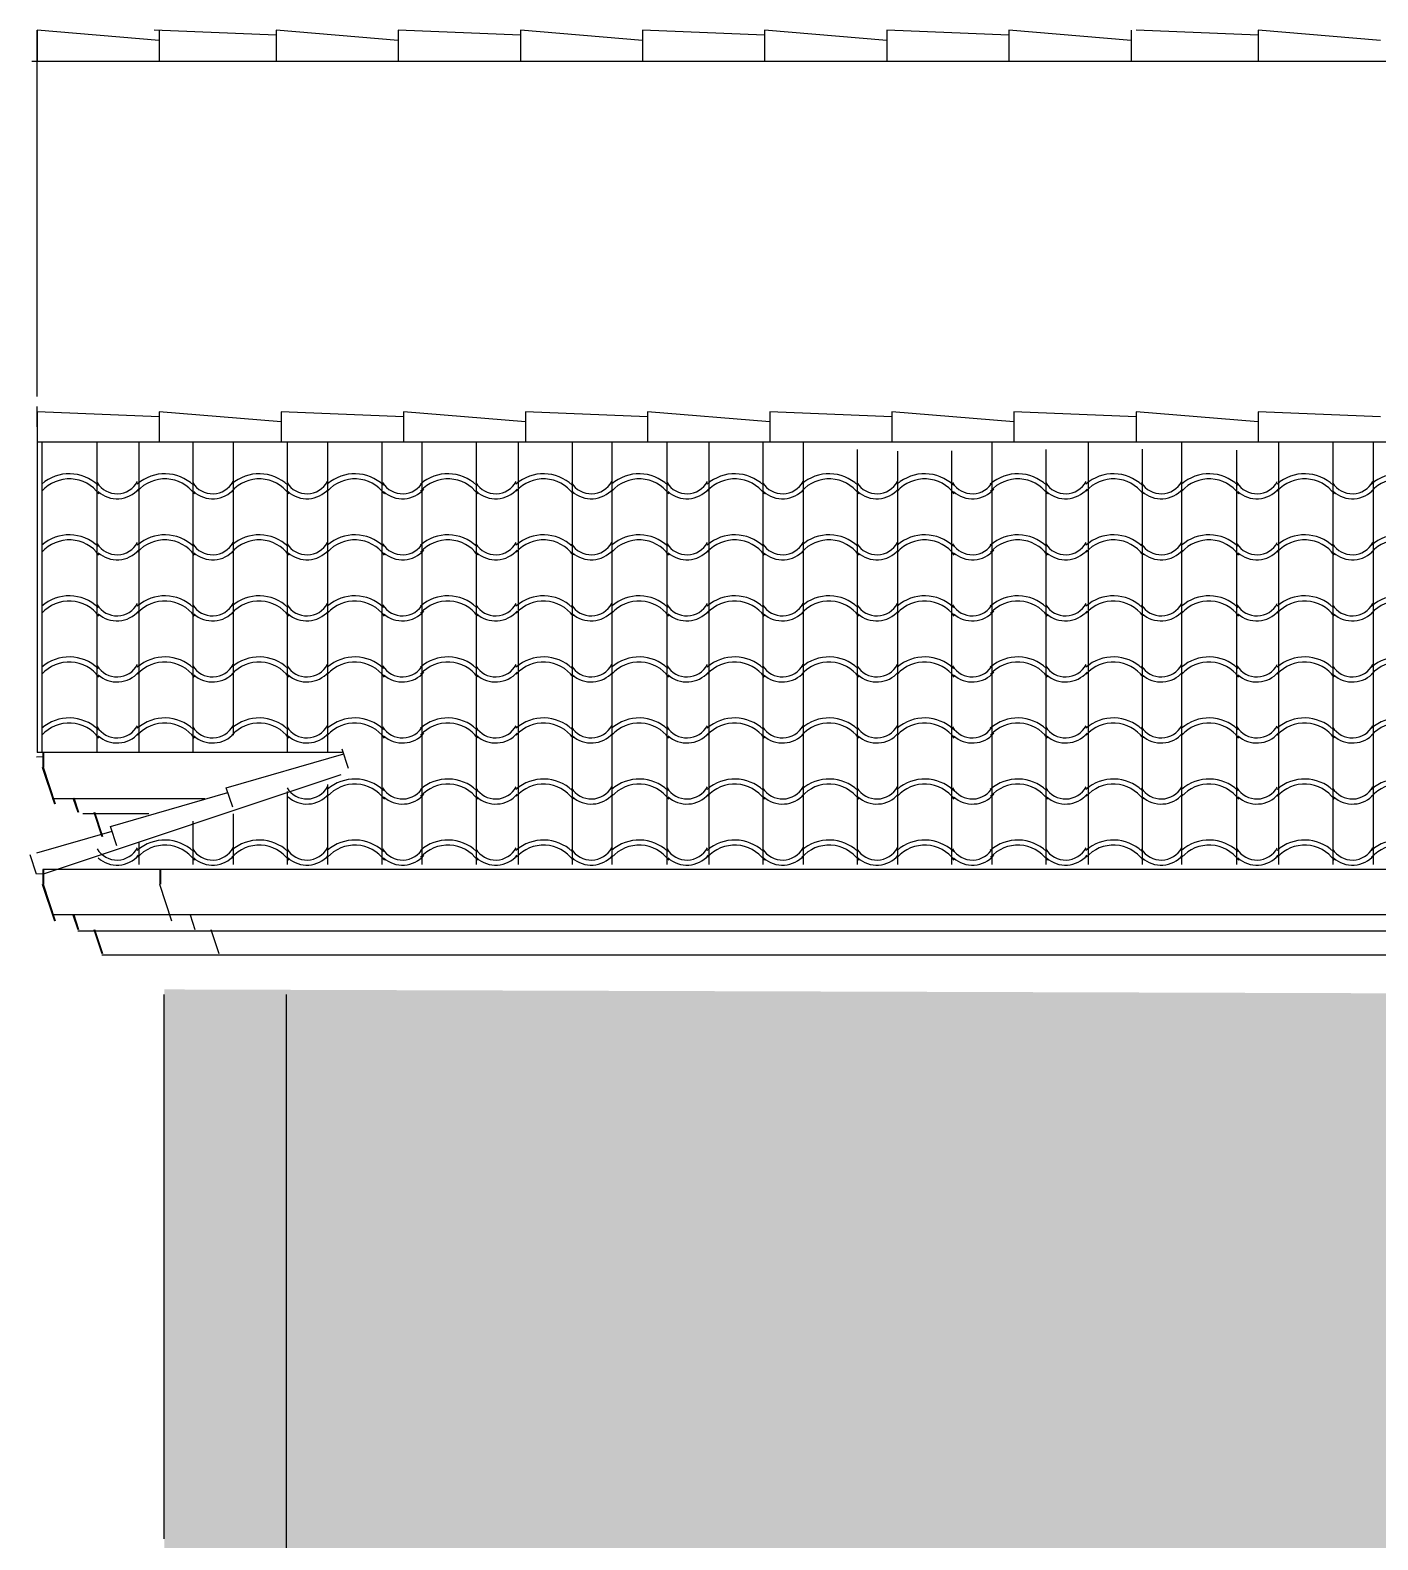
# Model space of a CAD drawing. Extents: x -92740 to -63661, y -15771 to -4391.
# Drawn here: x -86716 to -86517.4, y -9743.1 to -9520.6 of the extents above; entities that cross this region are included whole.
import ezdxf

# ---------------------------------------------------------------- set-up
doc = ezdxf.new("R2010")
doc.units = 0
doc.header["$MEASUREMENT"] = 0
for name, color, linetype in [('ELEVATIONS', 7, 'Continuous'), ('ROOFTILE', 7, 'Continuous'), ('STUCCO', 4, 'Continuous')]:
    doc.layers.add(name, color=color, linetype=linetype)

msp = doc.modelspace()

# ---------------------------------------------------------------- hatches: boundary and pattern name
at = {"layer": 'STUCCO', "linetype": 'Continuous', "ltscale": 18}
h = msp.add_hatch(dxfattribs=at)
h.set_pattern_fill('cement', color=9, scale=1.5625, style=0, pattern_type=2)
h.set_pattern_definition([(20, (0, 0), (-2.1376259, 5.8730789), [-6.09375015, 0.15625]), (55, (0, 0), (-5.11970028, 3.58485273), [-6.09375015, 0.15625]), (80, (0, 0), (-6.15504846, 1.0853011), [-6.09375015, 0.15625])])
h.paths.add_polyline_path([(-86696.25, -9662), (-86696.25, -10121), (-85742.25, -10121), (-85742.25, -9665)], flags=0)

# ---------------------------------------------------------------- linework, layer by layer
at = {"layer": 'ELEVATIONS', "color": 9, "linetype": 'Continuous', "ltscale": 18}
for p, q in [((-86715, -9574.58), (-86715, -9520.58)), ((-86697, -9522.08), (-86715, -9520.58)), ((-86715, -9520.58), (-86715, -9525.08)), ((-86679.75, -9521.33), (-86697.75, -9520.58)), ((-86697, -9520.58), (-86697, -9525.08)), ((-86661.75, -9522.08), (-86679.75, -9520.58)), ((-86679.75, -9520.58), (-86679.75, -9525.08)), ((-86643.75, -9521.33), (-86661.75, -9520.58)), ((-86661.75, -9520.58), (-86661.75, -9525.08)), ((-86625.75, -9522.08), (-86643.75, -9520.58)), ((-86643.75, -9520.58), (-86643.75, -9525.08)), ((-86607.75, -9521.33), (-86625.75, -9520.58)), ((-86625.75, -9520.58), (-86625.75, -9525.08)), ((-86589.75, -9522.08), (-86607.75, -9520.58)), ((-86607.75, -9520.58), (-86607.75, -9525.08)), ((-86571.75, -9521.33), (-86589.75, -9520.58)), ((-86589.75, -9520.58), (-86589.75, -9525.08)), ((-86553.75, -9522.08), (-86571.75, -9520.58)), ((-86571.75, -9520.58), (-86571.75, -9525.08)), ((-86553.75, -9520.58), (-86553.75, -9525.08)), ((-86535, -9521.33), (-86553, -9520.58)), ((-86517, -9522.08), (-86535, -9520.58)), ((-86535, -9520.58), (-86535, -9525.08)), ((-86345.25, -9525.19), (-86715.75, -9525.19))]:
    msp.add_line(p, q, dxfattribs=at)
at = {"layer": 'ELEVATIONS', "color": 1, "linetype": 'Continuous', "ltscale": 18}
for p, q in [((-86715, -9579.08), (-86715, -9576.08)), ((-86697, -9577.58), (-86715, -9576.83)), ((-86715, -9576.83), (-86715, -9581.33)), ((-86679, -9578.33), (-86697, -9576.83)), ((-86697, -9576.83), (-86697, -9581.33)), ((-86661, -9577.58), (-86679, -9576.83)), ((-86679, -9576.83), (-86679, -9581.33)), ((-86643, -9578.33), (-86661, -9576.83)), ((-86661, -9576.83), (-86661, -9581.33)), ((-86625, -9577.58), (-86643, -9576.83)), ((-86643, -9576.83), (-86643, -9581.33)), ((-86607, -9578.33), (-86625, -9576.83)), ((-86625, -9576.83), (-86625, -9581.33)), ((-86589, -9577.58), (-86607, -9576.83)), ((-86607, -9576.83), (-86607, -9581.33)), ((-86571, -9578.33), (-86589, -9576.83)), ((-86589, -9576.83), (-86589, -9581.33)), ((-86553, -9577.58), (-86571, -9576.83)), ((-86571, -9576.83), (-86571, -9581.33)), ((-86535, -9578.33), (-86553, -9576.83)), ((-86553, -9576.83), (-86553, -9581.33)), ((-86517, -9577.58), (-86535, -9576.83)), ((-86535, -9576.83), (-86535, -9581.33)), ((-86505, -9581.33), (-86715, -9581.33)), ((-86715, -9581.33), (-86715, -9627.08)), ((-86714.12, -9627.73), (-86715.06, -9627.75)), ((-86670, -9627.08), (-86715, -9627.08)), ((-86714.15, -9627.08), (-86714.15, -9629.23)), ((-86714.15, -9627.75), (-86714.15, -9629.23)), ((-86714.15, -9627.75), (-86714.15, -9629.23)), ((-86714.05, -9627.08), (-86714.05, -9629.23)), ((-86714.05, -9627.08), (-86714.05, -9629.23)), ((-86687.1, -9632.27), (-86669.79, -9627.29)), ((-86669.08, -9629.42), (-86670.03, -9626.58)), ((-86714.22, -9629.23), (-86712.41, -9634.66)), ((-86714.12, -9629.23), (-86712.31, -9634.66)), ((-86714.18, -9645), (-86670.15, -9630.32)), ((-86686.16, -9635.11), (-86687.1, -9632.27)), ((-86712.75, -9633.83), (-86690.25, -9633.83)), ((-86709.7, -9633.76), (-86708.99, -9635.89)), ((-86709.6, -9633.76), (-86708.89, -9635.89)), ((-86704.18, -9637.96), (-86686.87, -9632.98)), ((-86708.25, -9636.08), (-86698.5, -9636.08)), ((-86706.62, -9635.89), (-86705.43, -9639.45)), ((-86706.52, -9635.89), (-86705.33, -9639.45)), ((-86715.04, -9641.87), (-86703.94, -9638.67)), ((-86703.23, -9640.81), (-86704.18, -9637.96)), ((-86715.06, -9645), (-86716.01, -9642.15)), ((-86714.12, -9644.98), (-86715.06, -9645)), ((-86714.15, -9644.33), (-86714.15, -9646.48)), ((-85725.75, -9644.33), (-86714.15, -9644.33)), ((-86714.15, -9645), (-86714.15, -9646.48)), ((-86714.15, -9645), (-86714.15, -9646.48)), ((-86714.05, -9644.33), (-86714.05, -9646.48)), ((-86714.05, -9644.33), (-86714.05, -9646.48)), ((-86696.9, -9644.33), (-86696.9, -9646.48)), ((-86696.9, -9645), (-86696.9, -9646.48)), ((-86696.8, -9644.33), (-86696.8, -9646.48)), ((-86714.22, -9646.48), (-86712.41, -9651.91)), ((-86714.12, -9646.48), (-86712.31, -9651.91)), ((-86696.97, -9646.48), (-86695.16, -9651.91)), ((-85727.59, -9651.01), (-86712.71, -9651.01)), ((-86709.7, -9651.01), (-86708.99, -9653.14)), ((-86709.6, -9651.01), (-86708.89, -9653.14)), ((-86692.45, -9651.01), (-86691.74, -9653.14)), ((-85731.01, -9653.4), (-86708.99, -9653.4)), ((-86706.62, -9653.14), (-86705.43, -9656.7)), ((-86706.52, -9653.14), (-86705.33, -9656.7)), ((-86689.37, -9653.14), (-86688.18, -9656.7)), ((-85734.57, -9656.96), (-86705.43, -9656.96)), ((-86696.32, -9662.75), (-86696.32, -9743)), ((-86678.28, -9662.75), (-86678.28, -10122.78))]:
    msp.add_line(p, q, dxfattribs=at)
at = {"layer": 'ROOFTILE', "color": 7, "linetype": 'Continuous', "ltscale": 18}
for p, q in [((-86714.25, -9627.08), (-86714.25, -9581.33)), ((-86706.14, -9627.08), (-86706.14, -9581.33)), ((-86699.94, -9627.08), (-86699.94, -9581.33)), ((-86691.97, -9627.08), (-86691.97, -9581.33)), ((-86686.03, -9624.52), (-86686.03, -9581.33)), ((-86678.06, -9627.08), (-86678.06, -9581.33)), ((-86672.12, -9627.08), (-86672.12, -9581.33)), ((-86664.15, -9643.58), (-86664.15, -9581.33)), ((-86658.21, -9643.58), (-86658.21, -9581.33)), ((-86650.24, -9643.58), (-86650.24, -9581.33)), ((-86644.04, -9643.58), (-86644.04, -9581.33)), ((-86636.07, -9643.58), (-86636.07, -9581.33)), ((-86630.25, -9643.58), (-86630.25, -9581.33)), ((-86622.14, -9643.58), (-86622.14, -9581.33)), ((-86615.94, -9643.58), (-86615.94, -9581.33)), ((-86607.97, -9643.58), (-86607.97, -9581.33)), ((-86602.03, -9643.58), (-86602.03, -9581.33)), ((-86594.06, -9643.58), (-86594.06, -9582.41)), ((-86588.12, -9643.58), (-86588.12, -9582.66)), ((-86580.15, -9643.58), (-86580.15, -9582.58)), ((-86574.21, -9643.58), (-86574.21, -9581.33)), ((-86566.24, -9643.58), (-86566.24, -9582.41)), ((-86560.04, -9643.58), (-86560.04, -9581.33)), ((-86552.07, -9643.58), (-86552.07, -9582.33)), ((-86546.25, -9643.58), (-86546.25, -9581.33)), ((-86538.14, -9643.58), (-86538.14, -9582.5)), ((-86531.94, -9643.58), (-86531.94, -9581.33)), ((-86523.97, -9643.58), (-86523.97, -9581.33)), ((-86518.03, -9643.58), (-86518.03, -9581.33)), ((-86672.12, -9643.58), (-86672.12, -9631.8)), ((-86678.06, -9643.58), (-86678.06, -9632.84)), ((-86686.03, -9643.58), (-86686.03, -9636.13)), ((-86691.97, -9643.58), (-86691.97, -9637.19)), ((-86699.94, -9643.58), (-86699.94, -9640.22))]:
    msp.add_line(p, q, dxfattribs=at)
for centre, radius, start, end in [((-86710.25, -9592.14), 6.16, 46.5154, 131.1465), ((-86710.25, -9592.14), 5.41, 36.0644, 138.0128), ((-86703.21, -9585.48), 3.44, 211.6504, 331.6052), ((-86696.17, -9592.14), 6.16, 46.5154, 131.1465), ((-86696.17, -9592.14), 5.41, 36.0644, 138.0128), ((-86689.12, -9585.48), 3.44, 211.6504, 331.6052), ((-86682.26, -9592.14), 6.16, 46.5154, 131.1465), ((-86682.26, -9592.14), 5.41, 36.0644, 138.0128), ((-86675.22, -9585.48), 3.44, 211.6504, 331.6052), ((-86668.17, -9592.14), 6.16, 46.5154, 131.1465), ((-86668.17, -9592.14), 5.41, 36.0644, 138.0128), ((-86661.13, -9585.48), 3.44, 211.6504, 331.6052), ((-86654.44, -9592.14), 6.16, 46.5154, 131.1465), ((-86654.44, -9592.14), 5.41, 36.0644, 138.0128), ((-86647.4, -9585.48), 3.44, 211.6504, 331.6052), ((-86640.35, -9592.14), 6.16, 46.5154, 131.1465), ((-86640.35, -9592.14), 5.41, 36.0644, 138.0128), ((-86633.31, -9585.48), 3.44, 211.6504, 331.6052), ((-86626.25, -9592.14), 6.16, 46.5154, 131.1465), ((-86626.25, -9592.14), 5.41, 36.0644, 138.0128), ((-86619.21, -9585.48), 3.44, 211.6504, 331.6052), ((-86612.17, -9592.14), 6.16, 46.5154, 131.1465), ((-86612.17, -9592.14), 5.41, 36.0644, 138.0128), ((-86605.12, -9585.48), 3.44, 211.6504, 331.6052), ((-86598.26, -9592.14), 6.16, 46.5154, 131.1465), ((-86598.26, -9592.14), 5.41, 36.0644, 138.0128), ((-86591.22, -9585.48), 3.44, 211.6504, 331.6052), ((-86584.17, -9592.14), 6.16, 46.5154, 131.1465), ((-86584.17, -9592.14), 5.41, 36.0644, 138.0128), ((-86577.13, -9585.48), 3.44, 211.6504, 331.6052), ((-86570.44, -9592.14), 6.16, 46.5154, 131.1465), ((-86570.44, -9592.14), 5.41, 36.0644, 138.0128), ((-86563.4, -9585.48), 3.44, 211.6504, 331.6052), ((-86556.35, -9592.14), 6.16, 46.5154, 131.1465), ((-86556.35, -9592.14), 5.41, 36.0644, 138.0128), ((-86549.31, -9585.48), 3.44, 211.6504, 331.6052), ((-86542.25, -9592.14), 6.16, 46.5154, 131.1465), ((-86542.25, -9592.14), 5.41, 36.0644, 138.0128), ((-86535.21, -9585.48), 3.44, 211.6504, 331.6052), ((-86528.17, -9592.14), 6.16, 46.5154, 131.1465), ((-86528.17, -9592.14), 5.41, 36.0644, 138.0128), ((-86521.12, -9585.48), 3.44, 211.6504, 331.6052), ((-86514.26, -9592.14), 6.16, 46.5154, 131.1465), ((-86514.26, -9592.14), 5.41, 36.0644, 138.0128), ((-86703.21, -9585.48), 4.19, 228.3381, 319.0707), ((-86689.12, -9585.48), 4.19, 228.3381, 319.0707), ((-86675.22, -9585.48), 4.19, 228.3381, 319.0707), ((-86661.13, -9585.48), 4.19, 228.3381, 319.0707), ((-86647.4, -9585.48), 4.19, 228.3381, 319.0707), ((-86633.31, -9585.48), 4.19, 228.3381, 319.0707), ((-86619.21, -9585.48), 4.19, 228.3381, 319.0707), ((-86605.12, -9585.48), 4.19, 228.3381, 319.0707), ((-86591.22, -9585.48), 4.19, 228.3381, 319.0707), ((-86577.13, -9585.48), 4.19, 228.3381, 319.0707), ((-86563.4, -9585.48), 4.19, 228.3381, 319.0707), ((-86549.31, -9585.48), 4.19, 228.3381, 319.0707), ((-86535.21, -9585.48), 4.19, 228.3381, 319.0707), ((-86521.12, -9585.48), 4.19, 228.3381, 319.0707), ((-86710.25, -9601.14), 6.16, 46.5154, 131.1465), ((-86710.25, -9601.14), 5.41, 36.0644, 138.0128), ((-86703.21, -9594.48), 3.44, 211.6504, 331.6052), ((-86696.17, -9601.14), 6.16, 46.5154, 131.1465), ((-86696.17, -9601.14), 5.41, 36.0644, 138.0128), ((-86689.12, -9594.48), 3.44, 211.6504, 331.6052), ((-86682.26, -9601.14), 6.16, 46.5154, 131.1465), ((-86682.26, -9601.14), 5.41, 36.0644, 138.0128), ((-86675.22, -9594.48), 3.44, 211.6504, 331.6052), ((-86668.17, -9601.14), 6.16, 46.5154, 131.1465), ((-86668.17, -9601.14), 5.41, 36.0644, 138.0128), ((-86661.13, -9594.48), 3.44, 211.6504, 331.6052), ((-86654.44, -9601.14), 6.16, 46.5154, 131.1465), ((-86654.44, -9601.14), 5.41, 36.0644, 138.0128), ((-86647.4, -9594.48), 3.44, 211.6504, 331.6052), ((-86640.35, -9601.14), 6.16, 46.5154, 131.1465), ((-86640.35, -9601.14), 5.41, 36.0644, 138.0128), ((-86633.31, -9594.48), 3.44, 211.6504, 331.6052), ((-86626.25, -9601.14), 6.16, 46.5154, 131.1465), ((-86626.25, -9601.14), 5.41, 36.0644, 138.0128), ((-86619.21, -9594.48), 3.44, 211.6504, 331.6052), ((-86612.17, -9601.14), 6.16, 46.5154, 131.1465), ((-86612.17, -9601.14), 5.41, 36.0644, 138.0128), ((-86605.12, -9594.48), 3.44, 211.6504, 331.6052), ((-86598.26, -9601.14), 6.16, 46.5154, 131.1465), ((-86598.26, -9601.14), 5.41, 36.0644, 138.0128), ((-86591.22, -9594.48), 3.44, 211.6504, 331.6052), ((-86584.17, -9601.14), 6.16, 46.5154, 131.1465), ((-86584.17, -9601.14), 5.41, 36.0644, 138.0128), ((-86577.13, -9594.48), 3.44, 211.6504, 331.6052), ((-86570.44, -9601.14), 6.16, 46.5154, 131.1465), ((-86570.44, -9601.14), 5.41, 36.0644, 138.0128), ((-86563.4, -9594.48), 3.44, 211.6504, 331.6052), ((-86556.35, -9601.14), 6.16, 46.5154, 131.1465), ((-86556.35, -9601.14), 5.41, 36.0644, 138.0128), ((-86549.31, -9594.48), 3.44, 211.6504, 331.6052), ((-86542.25, -9601.14), 6.16, 46.5154, 131.1465), ((-86542.25, -9601.14), 5.41, 36.0644, 138.0128), ((-86535.21, -9594.48), 3.44, 211.6504, 331.6052), ((-86528.17, -9601.14), 6.16, 46.5154, 131.1465), ((-86528.17, -9601.14), 5.41, 36.0644, 138.0128), ((-86521.12, -9594.48), 3.44, 211.6504, 331.6052), ((-86514.26, -9601.14), 6.16, 46.5154, 131.1465), ((-86514.26, -9601.14), 5.41, 36.0644, 138.0128), ((-86703.21, -9594.48), 4.19, 228.3381, 319.0707), ((-86689.12, -9594.48), 4.19, 228.3381, 319.0707), ((-86675.22, -9594.48), 4.19, 228.3381, 319.0707), ((-86661.13, -9594.48), 4.19, 228.3381, 319.0707), ((-86647.4, -9594.48), 4.19, 228.3381, 319.0707), ((-86633.31, -9594.48), 4.19, 228.3381, 319.0707), ((-86619.21, -9594.48), 4.19, 228.3381, 319.0707), ((-86605.12, -9594.48), 4.19, 228.3381, 319.0707), ((-86591.22, -9594.48), 4.19, 228.3381, 319.0707), ((-86577.13, -9594.48), 4.19, 228.3381, 319.0707), ((-86563.4, -9594.48), 4.19, 228.3381, 319.0707), ((-86549.31, -9594.48), 4.19, 228.3381, 319.0707), ((-86535.21, -9594.48), 4.19, 228.3381, 319.0707), ((-86521.12, -9594.48), 4.19, 228.3381, 319.0707), ((-86710.25, -9610.14), 6.16, 46.5154, 131.1465), ((-86710.25, -9610.14), 5.41, 36.0644, 138.0128), ((-86703.21, -9603.48), 3.44, 211.6504, 331.6052), ((-86696.17, -9610.14), 6.16, 46.5154, 131.1465), ((-86696.17, -9610.14), 5.41, 36.0644, 138.0128), ((-86689.12, -9603.48), 3.44, 211.6504, 331.6052), ((-86682.26, -9610.14), 6.16, 46.5154, 131.1465), ((-86682.26, -9610.14), 5.41, 36.0644, 138.0128), ((-86675.22, -9603.48), 3.44, 211.6504, 331.6052), ((-86668.17, -9610.14), 6.16, 46.5154, 131.1465), ((-86668.17, -9610.14), 5.41, 36.0644, 138.0128), ((-86661.13, -9603.48), 3.44, 211.6504, 331.6052), ((-86654.44, -9610.14), 6.16, 46.5154, 131.1465), ((-86654.44, -9610.14), 5.41, 36.0644, 138.0128), ((-86647.4, -9603.48), 3.44, 211.6504, 331.6052), ((-86640.35, -9610.14), 6.16, 46.5154, 131.1465), ((-86640.35, -9610.14), 5.41, 36.0644, 138.0128), ((-86633.31, -9603.48), 3.44, 211.6504, 331.6052), ((-86626.25, -9610.14), 6.16, 46.5154, 131.1465), ((-86626.25, -9610.14), 5.41, 36.0644, 138.0128), ((-86619.21, -9603.48), 3.44, 211.6504, 331.6052), ((-86612.17, -9610.14), 6.16, 46.5154, 131.1465), ((-86612.17, -9610.14), 5.41, 36.0644, 138.0128), ((-86605.12, -9603.48), 3.44, 211.6504, 331.6052), ((-86598.26, -9610.14), 6.16, 46.5154, 131.1465), ((-86598.26, -9610.14), 5.41, 36.0644, 138.0128), ((-86591.22, -9603.48), 3.44, 211.6504, 331.6052), ((-86584.17, -9610.14), 6.16, 46.5154, 131.1465), ((-86584.17, -9610.14), 5.41, 36.0644, 138.0128), ((-86577.13, -9603.48), 3.44, 211.6504, 331.6052), ((-86570.44, -9610.14), 6.16, 46.5154, 131.1465), ((-86570.44, -9610.14), 5.41, 36.0644, 138.0128), ((-86563.4, -9603.48), 3.44, 211.6504, 331.6052), ((-86556.35, -9610.14), 6.16, 46.5154, 131.1465), ((-86556.35, -9610.14), 5.41, 36.0644, 138.0128), ((-86549.31, -9603.48), 3.44, 211.6504, 331.6052), ((-86542.25, -9610.14), 6.16, 46.5154, 131.1465), ((-86542.25, -9610.14), 5.41, 36.0644, 138.0128), ((-86535.21, -9603.48), 3.44, 211.6504, 331.6052), ((-86528.17, -9610.14), 6.16, 46.5154, 131.1465), ((-86528.17, -9610.14), 5.41, 36.0644, 138.0128), ((-86521.12, -9603.48), 3.44, 211.6504, 331.6052), ((-86514.26, -9610.14), 6.16, 46.5154, 131.1465), ((-86514.26, -9610.14), 5.41, 36.0644, 138.0128), ((-86703.21, -9603.48), 4.19, 228.3381, 319.0707), ((-86689.12, -9603.48), 4.19, 228.3381, 319.0707), ((-86675.22, -9603.48), 4.19, 228.3381, 319.0707), ((-86661.13, -9603.48), 4.19, 228.3381, 319.0707), ((-86647.4, -9603.48), 4.19, 228.3381, 319.0707), ((-86633.31, -9603.48), 4.19, 228.3381, 319.0707), ((-86619.21, -9603.48), 4.19, 228.3381, 319.0707), ((-86605.12, -9603.48), 4.19, 228.3381, 319.0707), ((-86591.22, -9603.48), 4.19, 228.3381, 319.0707), ((-86577.13, -9603.48), 4.19, 228.3381, 319.0707), ((-86563.4, -9603.48), 4.19, 228.3381, 319.0707), ((-86549.31, -9603.48), 4.19, 228.3381, 319.0707), ((-86535.21, -9603.48), 4.19, 228.3381, 319.0707), ((-86521.12, -9603.48), 4.19, 228.3381, 319.0707), ((-86710.25, -9619.14), 6.16, 46.5154, 131.1465), ((-86710.25, -9619.14), 5.41, 36.0644, 138.0128), ((-86703.21, -9612.48), 3.44, 211.6504, 331.6052), ((-86696.17, -9619.14), 6.16, 46.5154, 131.1465), ((-86696.17, -9619.14), 5.41, 36.0644, 138.0128), ((-86689.12, -9612.48), 3.44, 211.6504, 331.6052), ((-86682.26, -9619.14), 6.16, 46.5154, 131.1465), ((-86682.26, -9619.14), 5.41, 36.0644, 138.0128), ((-86675.22, -9612.48), 3.44, 211.6504, 331.6052), ((-86668.17, -9619.14), 6.16, 46.5154, 131.1465), ((-86668.17, -9619.14), 5.41, 36.0644, 138.0128), ((-86661.13, -9612.48), 3.44, 211.6504, 331.6052), ((-86654.44, -9619.14), 6.16, 46.5154, 131.1465), ((-86654.44, -9619.14), 5.41, 36.0644, 138.0128), ((-86647.4, -9612.48), 3.44, 211.6504, 331.6052), ((-86640.35, -9619.14), 6.16, 46.5154, 131.1465), ((-86640.35, -9619.14), 5.41, 36.0644, 138.0128), ((-86633.31, -9612.48), 3.44, 211.6504, 331.6052), ((-86626.25, -9619.14), 6.16, 46.5154, 131.1465), ((-86626.25, -9619.14), 5.41, 36.0644, 138.0128), ((-86619.21, -9612.48), 3.44, 211.6504, 331.6052), ((-86612.17, -9619.14), 6.16, 46.5154, 131.1465), ((-86612.17, -9619.14), 5.41, 36.0644, 138.0128), ((-86605.12, -9612.48), 3.44, 211.6504, 331.6052), ((-86598.26, -9619.14), 6.16, 46.5154, 131.1465), ((-86598.26, -9619.14), 5.41, 36.0644, 138.0128), ((-86591.22, -9612.48), 3.44, 211.6504, 331.6052), ((-86584.17, -9619.14), 6.16, 46.5154, 131.1465), ((-86584.17, -9619.14), 5.41, 36.0644, 138.0128), ((-86577.13, -9612.48), 3.44, 211.6504, 331.6052), ((-86570.44, -9619.14), 6.16, 46.5154, 131.1465), ((-86570.44, -9619.14), 5.41, 36.0644, 138.0128), ((-86563.4, -9612.48), 3.44, 211.6504, 331.6052), ((-86556.35, -9619.14), 6.16, 46.5154, 131.1465), ((-86556.35, -9619.14), 5.41, 36.0644, 138.0128), ((-86549.31, -9612.48), 3.44, 211.6504, 331.6052), ((-86542.25, -9619.14), 6.16, 46.5154, 131.1465), ((-86542.25, -9619.14), 5.41, 36.0644, 138.0128), ((-86535.21, -9612.48), 3.44, 211.6504, 331.6052), ((-86528.17, -9619.14), 6.16, 46.5154, 131.1465), ((-86528.17, -9619.14), 5.41, 36.0644, 138.0128), ((-86521.12, -9612.48), 3.44, 211.6504, 331.6052), ((-86514.26, -9619.14), 6.16, 46.5154, 131.1465), ((-86514.26, -9619.14), 5.41, 36.0644, 138.0128), ((-86703.21, -9612.48), 4.19, 228.3381, 319.0707), ((-86689.12, -9612.48), 4.19, 228.3381, 319.0707), ((-86675.22, -9612.48), 4.19, 228.3381, 319.0707), ((-86661.13, -9612.48), 4.19, 228.3381, 319.0707), ((-86647.4, -9612.48), 4.19, 228.3381, 319.0707), ((-86633.31, -9612.48), 4.19, 228.3381, 319.0707), ((-86619.21, -9612.48), 4.19, 228.3381, 319.0707), ((-86605.12, -9612.48), 4.19, 228.3381, 319.0707), ((-86591.22, -9612.48), 4.19, 228.3381, 319.0707), ((-86577.13, -9612.48), 4.19, 228.3381, 319.0707), ((-86563.4, -9612.48), 4.19, 228.3381, 319.0707), ((-86549.31, -9612.48), 4.19, 228.3381, 319.0707), ((-86535.21, -9612.48), 4.19, 228.3381, 319.0707), ((-86521.12, -9612.48), 4.19, 228.3381, 319.0707), ((-86710.25, -9628.14), 6.16, 46.5154, 131.1465), ((-86710.25, -9628.14), 5.41, 36.0644, 138.0128), ((-86703.21, -9621.48), 3.44, 211.6504, 331.6052), ((-86696.17, -9628.14), 6.16, 46.5154, 131.1465), ((-86696.17, -9628.14), 5.41, 36.0644, 138.0128), ((-86689.12, -9621.48), 3.44, 211.6504, 331.6052), ((-86682.26, -9628.14), 6.16, 46.5154, 131.1465), ((-86682.26, -9628.14), 5.41, 36.0644, 138.0128), ((-86675.22, -9621.48), 3.44, 211.6504, 331.6052), ((-86668.17, -9628.14), 6.16, 46.5154, 131.1465), ((-86668.17, -9628.14), 5.41, 36.0644, 138.0128), ((-86661.13, -9621.48), 3.44, 211.6504, 331.6052), ((-86654.44, -9628.14), 6.16, 46.5154, 131.1465), ((-86654.44, -9628.14), 5.41, 36.0644, 138.0128), ((-86647.4, -9621.48), 3.44, 211.6504, 331.6052), ((-86640.35, -9628.14), 6.16, 46.5154, 131.1465), ((-86640.35, -9628.14), 5.41, 36.0644, 138.0128), ((-86633.31, -9621.48), 3.44, 211.6504, 331.6052), ((-86626.25, -9628.14), 6.16, 46.5154, 131.1465), ((-86626.25, -9628.14), 5.41, 36.0644, 138.0128), ((-86619.21, -9621.48), 3.44, 211.6504, 331.6052), ((-86612.17, -9628.14), 6.16, 46.5154, 131.1465), ((-86612.17, -9628.14), 5.41, 36.0644, 138.0128), ((-86605.12, -9621.48), 3.44, 211.6504, 331.6052), ((-86598.26, -9628.14), 6.16, 46.5154, 131.1465), ((-86598.26, -9628.14), 5.41, 36.0644, 138.0128), ((-86591.22, -9621.48), 3.44, 211.6504, 331.6052), ((-86584.17, -9628.14), 6.16, 46.5154, 131.1465), ((-86584.17, -9628.14), 5.41, 36.0644, 138.0128), ((-86577.13, -9621.48), 3.44, 211.6504, 331.6052), ((-86570.44, -9628.14), 6.16, 46.5154, 131.1465), ((-86570.44, -9628.14), 5.41, 36.0644, 138.0128), ((-86563.4, -9621.48), 3.44, 211.6504, 331.6052), ((-86556.35, -9628.14), 6.16, 46.5154, 131.1465), ((-86556.35, -9628.14), 5.41, 36.0644, 138.0128), ((-86549.31, -9621.48), 3.44, 211.6504, 331.6052), ((-86542.25, -9628.14), 6.16, 46.5154, 131.1465), ((-86542.25, -9628.14), 5.41, 36.0644, 138.0128), ((-86535.21, -9621.48), 3.44, 211.6504, 331.6052), ((-86528.17, -9628.14), 6.16, 46.5154, 131.1465), ((-86528.17, -9628.14), 5.41, 36.0644, 138.0128), ((-86521.12, -9621.48), 3.44, 211.6504, 331.6052), ((-86514.26, -9628.14), 6.16, 46.5154, 131.1465), ((-86514.26, -9628.14), 5.41, 36.0644, 138.0128), ((-86703.21, -9621.48), 4.19, 228.3381, 319.0707), ((-86689.12, -9621.48), 4.19, 228.3381, 319.0707), ((-86675.22, -9621.48), 4.19, 228.3381, 319.0707), ((-86661.13, -9621.48), 4.19, 228.3381, 319.0707), ((-86647.4, -9621.48), 4.19, 228.3381, 319.0707), ((-86633.31, -9621.48), 4.19, 228.3381, 319.0707), ((-86619.21, -9621.48), 4.19, 228.3381, 319.0707), ((-86605.12, -9621.48), 4.19, 228.3381, 319.0707), ((-86591.22, -9621.48), 4.19, 228.3381, 319.0707), ((-86577.13, -9621.48), 4.19, 228.3381, 319.0707), ((-86563.4, -9621.48), 4.19, 228.3381, 319.0707), ((-86549.31, -9621.48), 4.19, 228.3381, 319.0707), ((-86535.21, -9621.48), 4.19, 228.3381, 319.0707), ((-86521.12, -9621.48), 4.19, 228.3381, 319.0707), ((-86675.22, -9630.48), 3.44, 211.6504, 331.6052), ((-86668.17, -9637.14), 6.16, 46.5154, 131.1465), ((-86668.17, -9637.14), 5.41, 36.0644, 138.0128), ((-86661.13, -9630.48), 3.44, 211.6504, 331.6052), ((-86654.44, -9637.14), 6.16, 46.5154, 131.1465), ((-86654.44, -9637.14), 5.41, 36.0644, 138.0128), ((-86647.4, -9630.48), 3.44, 211.6504, 331.6052), ((-86640.35, -9637.14), 6.16, 46.5154, 131.1465), ((-86640.35, -9637.14), 5.41, 36.0644, 138.0128), ((-86633.31, -9630.48), 3.44, 211.6504, 331.6052), ((-86626.25, -9637.14), 6.16, 46.5154, 131.1465), ((-86626.25, -9637.14), 5.41, 36.0644, 138.0128), ((-86619.21, -9630.48), 3.44, 211.6504, 331.6052), ((-86612.17, -9637.14), 6.16, 46.5154, 131.1465), ((-86612.17, -9637.14), 5.41, 36.0644, 138.0128), ((-86605.12, -9630.48), 3.44, 211.6504, 331.6052), ((-86598.26, -9637.14), 6.16, 46.5154, 131.1465), ((-86598.26, -9637.14), 5.41, 36.0644, 138.0128), ((-86591.22, -9630.48), 3.44, 211.6504, 331.6052), ((-86584.17, -9637.14), 6.16, 46.5154, 131.1465), ((-86584.17, -9637.14), 5.41, 36.0644, 138.0128), ((-86577.13, -9630.48), 3.44, 211.6504, 331.6052), ((-86570.44, -9637.14), 6.16, 46.5154, 131.1465), ((-86570.44, -9637.14), 5.41, 36.0644, 138.0128), ((-86563.4, -9630.48), 3.44, 211.6504, 331.6052), ((-86556.35, -9637.14), 6.16, 46.5154, 131.1465), ((-86556.35, -9637.14), 5.41, 36.0644, 138.0128), ((-86549.31, -9630.48), 3.44, 211.6504, 331.6052), ((-86542.25, -9637.14), 6.16, 46.5154, 131.1465), ((-86542.25, -9637.14), 5.41, 36.0644, 138.0128), ((-86535.21, -9630.48), 3.44, 211.6504, 331.6052), ((-86528.17, -9637.14), 6.16, 46.5154, 131.1465), ((-86528.17, -9637.14), 5.41, 36.0644, 138.0128), ((-86521.12, -9630.48), 3.44, 211.6504, 331.6052), ((-86514.26, -9637.14), 6.16, 46.5154, 131.1465), ((-86514.26, -9637.14), 5.41, 36.0644, 138.0128), ((-86675.22, -9630.48), 4.19, 228.3381, 319.0707), ((-86661.13, -9630.48), 4.19, 228.3381, 319.0707), ((-86647.4, -9630.48), 4.19, 228.3381, 319.0707), ((-86633.31, -9630.48), 4.19, 228.3381, 319.0707), ((-86619.21, -9630.48), 4.19, 228.3381, 319.0707), ((-86605.12, -9630.48), 4.19, 228.3381, 319.0707), ((-86591.22, -9630.48), 4.19, 228.3381, 319.0707), ((-86577.13, -9630.48), 4.19, 228.3381, 319.0707), ((-86563.4, -9630.48), 4.19, 228.3381, 319.0707), ((-86549.31, -9630.48), 4.19, 228.3381, 319.0707), ((-86535.21, -9630.48), 4.19, 228.3381, 319.0707), ((-86521.12, -9630.48), 4.19, 228.3381, 319.0707), ((-86703.21, -9639.48), 3.44, 211.6504, 331.6052), ((-86696.17, -9646.14), 6.16, 46.5154, 131.1465), ((-86696.17, -9646.14), 5.41, 36.0644, 138.0128), ((-86689.12, -9639.48), 3.44, 211.6504, 331.6052), ((-86682.26, -9646.14), 6.16, 46.5154, 131.1465), ((-86682.26, -9646.14), 5.41, 36.0644, 138.0128), ((-86675.22, -9639.48), 3.44, 211.6504, 331.6052), ((-86668.17, -9646.14), 6.16, 46.5154, 131.1465), ((-86668.17, -9646.14), 5.41, 36.0644, 138.0128), ((-86661.13, -9639.48), 3.44, 211.6504, 331.6052), ((-86654.44, -9646.14), 6.16, 46.5154, 131.1465), ((-86654.44, -9646.14), 5.41, 36.0644, 138.0128), ((-86647.4, -9639.48), 3.44, 211.6504, 331.6052), ((-86640.35, -9646.14), 6.16, 46.5154, 131.1465), ((-86640.35, -9646.14), 5.41, 36.0644, 138.0128), ((-86633.31, -9639.48), 3.44, 211.6504, 331.6052), ((-86626.25, -9646.14), 6.16, 46.5154, 131.1465), ((-86626.25, -9646.14), 5.41, 36.0644, 138.0128), ((-86619.21, -9639.48), 3.44, 211.6504, 331.6052), ((-86612.17, -9646.14), 6.16, 46.5154, 131.1465), ((-86612.17, -9646.14), 5.41, 36.0644, 138.0128), ((-86605.12, -9639.48), 3.44, 211.6504, 331.6052), ((-86598.26, -9646.14), 6.16, 46.5154, 131.1465), ((-86598.26, -9646.14), 5.41, 36.0644, 138.0128), ((-86591.22, -9639.48), 3.44, 211.6504, 331.6052), ((-86584.17, -9646.14), 6.16, 46.5154, 131.1465), ((-86584.17, -9646.14), 5.41, 36.0644, 138.0128), ((-86577.13, -9639.48), 3.44, 211.6504, 331.6052), ((-86570.44, -9646.14), 6.16, 46.5154, 131.1465), ((-86570.44, -9646.14), 5.41, 36.0644, 138.0128), ((-86563.4, -9639.48), 3.44, 211.6504, 331.6052), ((-86556.35, -9646.14), 6.16, 46.5154, 131.1465), ((-86556.35, -9646.14), 5.41, 36.0644, 138.0128), ((-86549.31, -9639.48), 3.44, 211.6504, 331.6052), ((-86542.25, -9646.14), 6.16, 46.5154, 131.1465), ((-86542.25, -9646.14), 5.41, 36.0644, 138.0128), ((-86535.21, -9639.48), 3.44, 211.6504, 331.6052), ((-86528.17, -9646.14), 6.16, 46.5154, 131.1465), ((-86528.17, -9646.14), 5.41, 36.0644, 138.0128), ((-86521.12, -9639.48), 3.44, 211.6504, 331.6052), ((-86514.26, -9646.14), 6.16, 46.5154, 131.1465), ((-86514.26, -9646.14), 5.41, 36.0644, 138.0128), ((-86703.21, -9639.48), 4.19, 228.3381, 319.0707), ((-86689.12, -9639.48), 4.19, 228.3381, 319.0707), ((-86675.22, -9639.48), 4.19, 228.3381, 319.0707), ((-86661.13, -9639.48), 4.19, 228.3381, 319.0707), ((-86647.4, -9639.48), 4.19, 228.3381, 319.0707), ((-86633.31, -9639.48), 4.19, 228.3381, 319.0707), ((-86619.21, -9639.48), 4.19, 228.3381, 319.0707), ((-86605.12, -9639.48), 4.19, 228.3381, 319.0707), ((-86591.22, -9639.48), 4.19, 228.3381, 319.0707), ((-86577.13, -9639.48), 4.19, 228.3381, 319.0707), ((-86563.4, -9639.48), 4.19, 228.3381, 319.0707), ((-86549.31, -9639.48), 4.19, 228.3381, 319.0707), ((-86535.21, -9639.48), 4.19, 228.3381, 319.0707), ((-86521.12, -9639.48), 4.19, 228.3381, 319.0707)]:
    msp.add_arc(centre, radius, start, end, dxfattribs=at)

doc.saveas('drawing.dxf')
